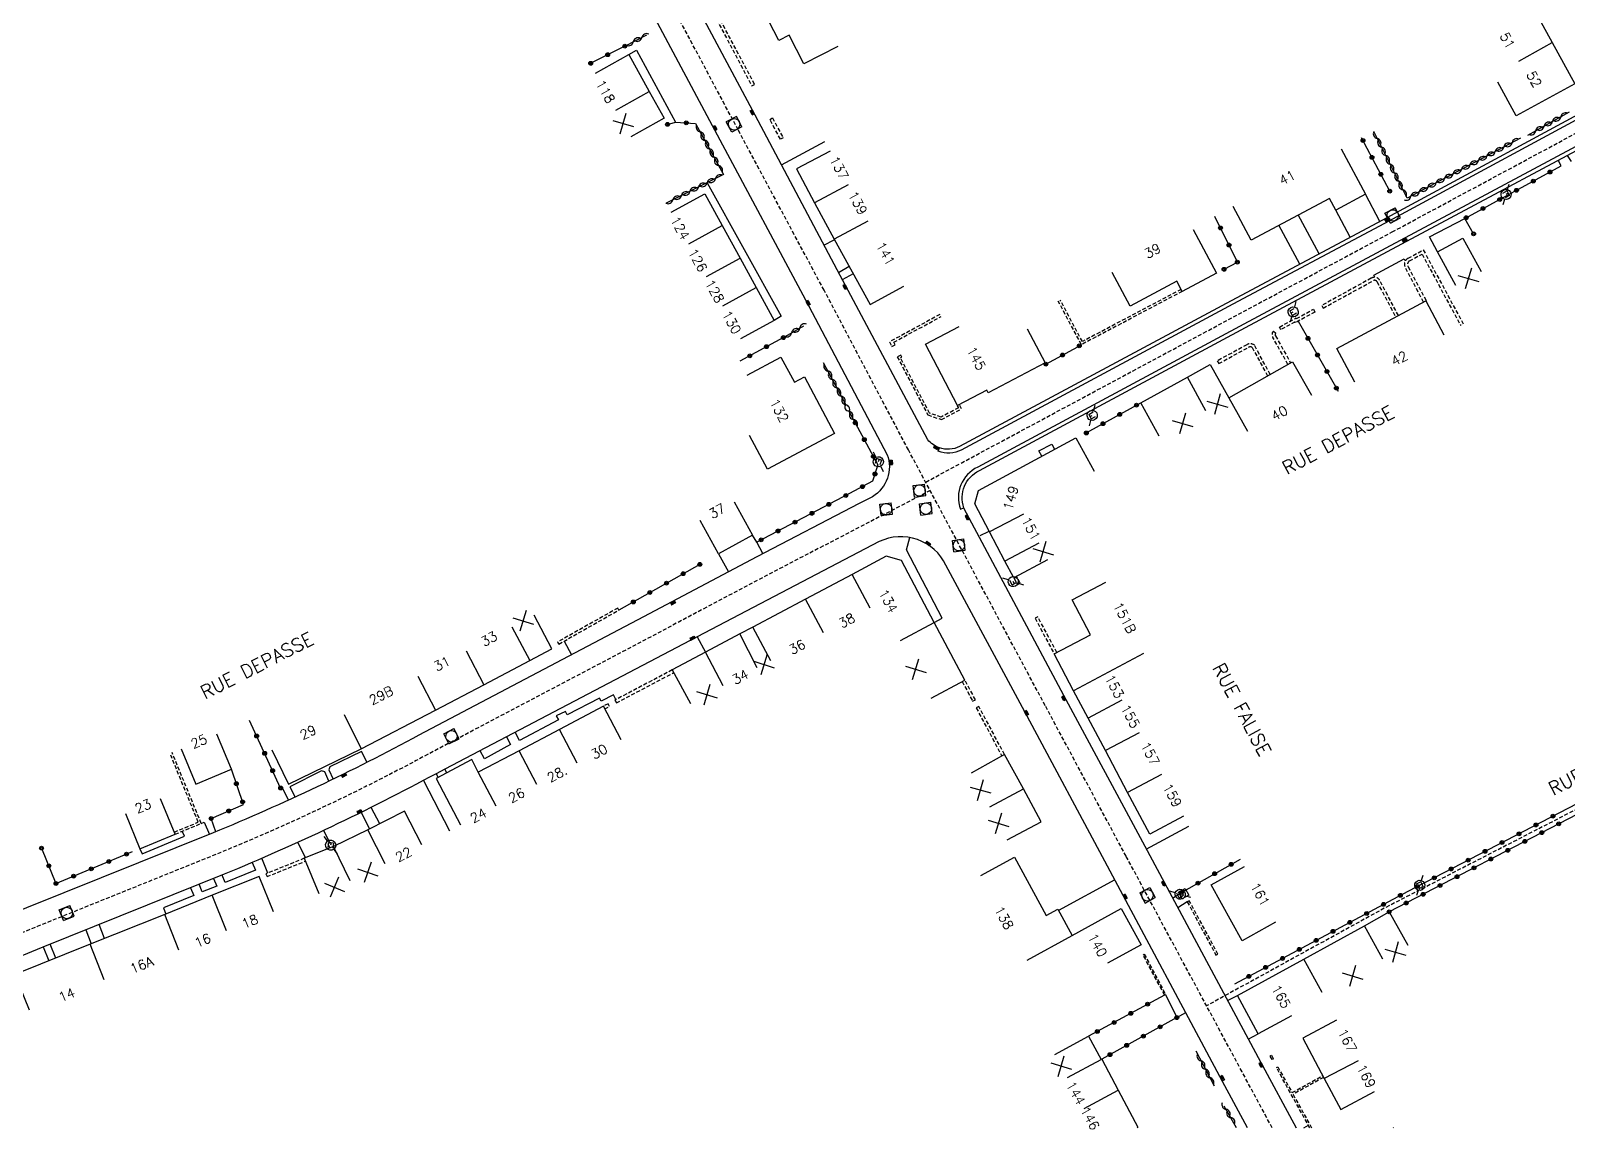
# Model space of a CAD drawing. Header units: millimetres. Extents: x 151000 to 152000, y 127000 to 128000.
# Drawn here: x 151110.2 to 151311.3, y 126999.8 to 127143.6 of the extents above; entities that cross this region are included whole.
import ezdxf
from ezdxf.enums import TextEntityAlignment as Align

# ---------------------------------------------------------------- set-up
doc = ezdxf.new("R2010")
doc.units = ezdxf.units.MM
doc.linetypes.add('DASHED', pattern=[0.75, 0.5, -0.25])
doc.layers.get('0').update_dxf_attribs({"linetype": 'CONTINUOUS'})
for name, color, linetype in [('W0001', 6, 'DASHED'), ('W0008', 7, 'CONTINUOUS'), ('W0100', 7, 'CONTINUOUS'), ('W0112', 1, 'DASHED'), ('W0310', 3, 'CONTINUOUS'), ('W0322', 7, 'CONTINUOUS'), ('W0334', 7, 'CONTINUOUS'), ('W0400', 7, 'CONTINUOUS'), ('W0420', 7, 'CONTINUOUS'), ('W0471', 7, 'CONTINUOUS'), ('W0989', 7, 'CONTINUOUS'), ('W0991', 7, 'CONTINUOUS'), ('W1102', 7, 'CONTINUOUS')]:
    doc.layers.add(name, color=color, linetype=linetype)
doc.styles.get("Standard").update_dxf_attribs({"font": 'romans.shx', "width": 0.85})

# ---------------------------------------------------------------- blocks, each defined once
blk = doc.blocks.new('t322o')
at = {"color": 0, "linetype": 'Continuous'}
for radius in [0.25, 0.15]:
    blk.add_circle((0, 0), radius, dxfattribs=at)
blk = doc.blocks.new('t310o')
at = {"color": 0, "linetype": 'Continuous'}
for centre, start, end in [((-0.5, 0.38), 216.8699, 323.1304), ((0.5, -0.37), 36.8699, 143.1303)]:
    blk.add_arc(centre, 0.625, start, end, dxfattribs=at)
blk = doc.blocks.new('t991o')
at = {"color": 0, "linetype": 'Continuous'}
for p, q in [((-1, 1), (1, -1)), ((-1, -1), (1, 1))]:
    blk.add_line(p, q, dxfattribs=at)
blk = doc.blocks.new('T420')
for p, q in [((0.75, 0.75), (-0.75, 0.75)), ((-0.75, 0.75), (-0.75, -0.75)), ((0.75, 0.75), (0.75, -0.75)), ((0.75, -0.75), (-0.75, -0.75))]:
    blk.add_line(p, q)
blk.add_ellipse((0, 0), major_axis=(-0.53, 0.53), ratio=1, start_param=3.926991, end_param=10.210176)
blk = doc.blocks.new('T400')
for p, q in [((-0.15, 0.3), (0.15, 0.3)), ((-0.15, -0.25), (-0.15, 0.3)), ((-0.15, 0.15), (0.15, 0.15)), ((-0.15, 0), (0.15, 0)), ((0.15, 0.3), (0.15, -0.25)), ((-0.15, -0.15), (0.15, -0.15)), ((-0.15, -0.25), (-0.15, -0.3)), ((-0.15, -0.3), (0.15, -0.3)), ((0.15, -0.3), (0.15, -0.25))]:
    blk.add_line(p, q)
blk = doc.blocks.new('T471')
for p, q in [((-0.333334, 0.333334), (-0.333334, -0.333334)), ((-0.333334, 0.333334), (0.333334, 0.333334)), ((-0.333334, 0), (0, 0)), ((0.500001, 0.500001), (1.000002, 1.000002)), ((-0.500001, -0.500001), (-1.000002, -1.000002)), ((-0.333334, -0.333334), (0.333334, -0.333334))]:
    blk.add_line(p, q)
blk.add_ellipse((0, 0), major_axis=(0.471405, 0.471405), ratio=1, start_param=5.4977871438, end_param=11.780972451)
blk = doc.blocks.new('t112o')
at = {"color": 0, "linetype": 'Continuous'}
for p, q in [((-0.5, 0.5), (0.5, 0.5)), ((-0.5, -0.5), (-0.5, 0.5)), ((0.5, 0.5), (0.5, -0.5)), ((0.5, -0.5), (-0.5, -0.5))]:
    blk.add_line(p, q, dxfattribs=at)

msp = doc.modelspace()

# ---------------------------------------------------------------- linework, layer by layer
at = {"layer": 'W0001'}
for points in [[(151272.72, 127000), (151268.77, 127007.34), (151253.6, 127035.55), (151243.01, 127055.26), (151225.1, 127088.74), (151214.06, 127109.65), (151202.82, 127130.63), (151190.22, 127154.29), (151178.9, 127175.56), (151166.05, 127199.45), (151149.47, 127230.52), (151119.33, 127286.69), (151101.28, 127320.38), (151082.96, 127354.34), (151072.94, 127373.12), (151053.52, 127409.41), (151036.02, 127442.01), (151009.72, 127491.02), (151000, 127509.2)], [(151227.36, 127084.53), (151268.3, 127106.5), (151288.44, 127117.29), (151326.35, 127137.66)]]:
    msp.add_lwpolyline(points, dxfattribs=at)
at = {"layer": 'W0001', "flags": 128}
for points in [[(151227.95, 127083.42), (151206.52, 127072.3), (151191.72, 127064.45), (151162.33, 127048.96, -0.025881), (151135.11, 127036.05), (151111.07, 127026.35), (151055.58, 127003.59, -0.044029), (151049.02, 127001.55, 4.571463)], [(151365.47, 127030.62, 0.011353), (151361.19, 127033.39), (151354.75, 127037.36, 0.276592), (151340.58, 127037.74, -0.422595), (151335.15, 127039.34), (151332.47, 127044.42), (151329.64, 127048.75), (151327.74, 127049.52), (151314.99, 127042.49), (151312.59, 127041.71), (151287.6, 127028.85), (151264.13, 127015.96)]]:
    msp.add_lwpolyline(points, format="xyb", dxfattribs=at)
at = {"layer": 'W0008'}
for points in [[(151319.57, 127135.76), (151287.41, 127118.4), (151267.59, 127107.81), (151232.02, 127088.73, -0.208576), (151229.01, 127088.57), (151229.17, 127089.02, -0.138851), (151227.63, 127090.08), (151216.16, 127111.56), (151205.02, 127132.57), (151192.73, 127155.63), (151181.62, 127176.31), (151168.69, 127200.48), (151152.06, 127231.61), (151122.22, 127287.21)], [(151116.9, 127285.39), (151147.04, 127229.22), (151163.63, 127198.15), (151176.47, 127174.26), (151187.79, 127152.99), (151200.4, 127129.33), (151211.63, 127108.37), (151222.32, 127088.12, -0.359102), (151220.4, 127082.62), (151218.66, 127081.71), (151205.24, 127074.74), (151190.44, 127066.88), (151161.03, 127051.39, -0.025884), (151134.07, 127038.6), (151109.65, 127028.79), (151082.27, 127017.53), (151053.75, 127005.84, -0.316868), (151050.01, 127007.84), (151038.51, 127035.26), (151030.38, 127054.66), (151020.85, 127077.44), (151012.63, 127097.16), (151000, 127127.47)], [(151320.64, 127132.84), (151289.47, 127116.18), (151269, 127105.19), (151234.17, 127086.49, 0.386529), (151231.9, 127080.99), (151232.33, 127081.14), (151245.39, 127056.64), (151256.03, 127036.85), (151271.19, 127008.64), (151275.84, 127000)], [(151269.48, 127000), (151266.23, 127006.06), (151251.17, 127034.25), (151240.64, 127053.89), (151230.01, 127073.66, 0.414771), (151221.27, 127076.74), (151196.52, 127063.79), (151164.43, 127046.93)], [(151163.27, 127046.35, -0.025884), (151135.51, 127033.18), (151111.78, 127023.64), (151080.54, 127010.75), (151055.62, 127000.62, 0.079916), (151054.83, 127000)]]:
    msp.add_lwpolyline(points, format="xyb", dxfattribs=at)
at = {"layer": 'W0100'}
for points in [[(151295.29, 127149.6), (151292.88, 127153.98), (151300.54, 127158.19), (151303.5, 127152.8), (151306.45, 127147.42), (151309.38, 127142.06), (151312.32, 127136.69), (151304.66, 127132.49), (151302.25, 127136.87)], [(151215.87, 127141.54), (151211.41, 127139.27), (151209.48, 127143.05), (151208.12, 127142.36), (151206.18, 127146.16), (151211.99, 127149.13)], [(151184.12, 127138.07), (151188.5, 127140.49), (151191.16, 127135.66), (151193.12, 127132.17), (151188.76, 127129.72)], [(151214.85, 127127.87), (151210.44, 127125.52), (151212.79, 127121.1), (151215.36, 127116.32), (151220.11, 127107.76), (151224.48, 127110.19)], [(151281.75, 127128.16), (151284.92, 127122.21), (151281.04, 127120.14), (151280.22, 127121.67), (151269.98, 127116.21), (151267.63, 127120.62)], [(151194.06, 127119.87), (151198.44, 127122.28), (151200.73, 127118.12), (151203.07, 127113.84), (151205.17, 127110), (151207.52, 127105.69), (151203.13, 127103.3)], [(151262.36, 127117.61), (151265.41, 127111.88), (151260.93, 127109.49), (151260.23, 127110.82), (151254.12, 127107.56), (151251.77, 127111.98)], [(151296.74, 127110.28), (151294.36, 127114.68), (151297.68, 127116.48), (151300.06, 127112.08)], [(151283.52, 127097.62), (151281.17, 127102.03), (151292.84, 127108.24), (151295.19, 127103.83)], [(151240.65, 127104.58), (151243, 127100.16), (151235.56, 127096.21), (151235.36, 127096.58), (151231.54, 127094.55), (151231.54, 127094.55), (151227.33, 127102.57), (151231.76, 127104.89)], [(151204.01, 127098.54), (151208.42, 127100.89), (151210.18, 127097.6), (151211.48, 127098.3), (151215.43, 127090.89), (151206.65, 127086.21), (151204.29, 127090.62)], [(151257.92, 127090.53), (151255.52, 127094.91), (151261.62, 127098.26), (151264.59, 127099.93), (151267.04, 127095.57), (151275.4, 127100.27), (151277.85, 127095.91)], [(151243.31, 127074.36), (151238.9, 127072.01), (151237.74, 127074.18), (151235.73, 127078.01), (151233.78, 127081.69), (151234.27, 127083.44), (151247.02, 127090.34), (151249.4, 127085.94)], [(151202.29, 127081.96), (151204.7, 127077.58), (151200.25, 127075.13), (151197.84, 127079.51)], [(151228.08, 127056.25), (151232.49, 127058.61), (151228.46, 127066.17), (151224.18, 127074.27), (151222.21, 127074.84), (151217.73, 127072.45), (151211.62, 127069.19), (151204.75, 127065.54), (151203.02, 127064.65), (151198.53, 127062.27), (151194.19, 127059.94), (151196.56, 127055.53)], [(151261.11, 127040.79), (151256.7, 127038.44), (151253.8, 127043.9), (151250.89, 127049.38), (151248.61, 127053.63), (151246.71, 127057.22), (151244.18, 127062.04), (151248.95, 127064.54), (151246.54, 127069.13), (151250.96, 127071.45)], [(151141.77, 127049.46), (151143.96, 127044.97), (151153.45, 127049.61), (151163.19, 127054.67), (151169.52, 127057.99), (151175.54, 127061.18), (151178.44, 127062.71), (151176.11, 127067.13)], [(151187.5, 127050.77), (151185.17, 127055.19), (151179.41, 127052.15), (151174.13, 127049.35), (151168.8, 127046.54), (151167.96, 127048.2), (151163.28, 127045.72), (151166.48, 127039.66)], [(151129.91, 127049.61), (151131.84, 127044.99), (151136.48, 127046.94), (151134.55, 127051.55)], [(151238.05, 127037.71), (151242.46, 127040.06), (151240.17, 127044.36), (151237.68, 127048.86), (151233.31, 127046.44)], [(151122.6, 127041.15), (151124.51, 127036.53), (151129.13, 127038.44), (151127.21, 127043.06)], [(151161.42, 127037.02), (151159.14, 127041.46), (151154.32, 127038.99), (151149.84, 127036.83), (151146.02, 127035.28), (151147.91, 127030.65)], [(151234.59, 127033.03), (151238.97, 127035.43), (151243.14, 127027.8), (151244.65, 127028.62), (151246.53, 127025.17), (151252.97, 127028.69), (151255.55, 127023.93), (151251.16, 127021.54)], [(151273.17, 127026.9), (151268.8, 127024.47), (151264.74, 127031.8), (151269.11, 127034.22)], [(151141.97, 127028.25), (151140.12, 127032.89), (151133.96, 127030.43), (151127.76, 127027.9), (151118, 127024.03), (151108.13, 127020.06), (151110, 127015.42)], [(151275.27, 127014.65), (151270.87, 127012.29), (151268.16, 127017.32), (151276.85, 127022.07), (151284.8, 127026.44), (151288.04, 127028.26), (151290.49, 127023.9)], [(151281.14, 127014.08), (151276.72, 127011.74), (151279.54, 127006.43), (151281.71, 127002.37), (151286.12, 127004.73)], [(151244.28, 127009.6), (151248.68, 127011.98), (151250.32, 127008.94), (151250.4, 127008.98), (151252.58, 127004.93), (151255.15, 127000.06), (151255.05, 127000)]]:
    msp.add_lwpolyline(points, dxfattribs=at)
at = {"layer": 'W0112'}
for points in [[(151204.96, 127136.6), (151197.54, 127150.58), (151197.18, 127150.4), (151197.18, 127150.4), (151197.18, 127150.4), (151204.6, 127136.41)], [(151208.34, 127129.43), (151206.96, 127132.02), (151207.31, 127132.21), (151208.69, 127129.62)], [(151273.66, 127104.83), (151275.86, 127106.03), (151275.91, 127105.94), (151278.12, 127107.15), (151278.31, 127106.79), (151275.75, 127105.4), (151275.71, 127105.49), (151273.85, 127104.48)], [(151179.32, 127063.31), (151187.21, 127067.77), (151187.06, 127068.04), (151179.17, 127063.57)], [(151261.61, 127029.58), (151265.36, 127022.59), (151265.62, 127022.73), (151261.87, 127029.72)], [(151255.97, 127022.72), (151258.77, 127017.43), (151258.62, 127017.37), (151255.82, 127022.66)], [(151272.62, 127009.51), (151272.89, 127009.03), (151272.71, 127008.93), (151272.45, 127009.41)]]:
    msp.add_lwpolyline(points, close=True, dxfattribs=at)
for points in [[(151292.54, 127108.09), (151290.16, 127112.58, -0.42676), (151290.52, 127113.84), (151292.5, 127114.92), (151297.75, 127105.2)], [(151292.84, 127108.24), (151292.9, 127108.28), (151290.51, 127112.77, -0.431054), (151290.71, 127113.49), (151292.34, 127114.38), (151297.4, 127105.01)], [(151289.25, 127106.33), (151286.78, 127110.97, 0.427629), (151285.69, 127111.22), (151279.2, 127107.65), (151279.4, 127107.3), (151285.9, 127110.88, -0.431667), (151286.44, 127110.77), (151288.89, 127106.14)], [(151274.79, 127099.92), (151272.82, 127103.45, -0.352574), (151272.89, 127104.3), (151273.18, 127104.02, 0.365692), (151273.15, 127103.66), (151275.14, 127100.12)], [(151272.46, 127098.61), (151270.4, 127102.45, 0.310075), (151269.39, 127102.51), (151265.54, 127100.4), (151265.73, 127100.05), (151269.6, 127102.16, -0.273618), (151270.1, 127102.17), (151272.11, 127098.42)]]:
    msp.add_lwpolyline(points, format="xyb", dxfattribs=at)
for points in [[(151260.79, 127109.76), (151247.87, 127102.92), (151244.97, 127108.36)], [(151260.93, 127109.49), (151247.75, 127102.52), (151244.71, 127108.22)], [(151229.23, 127106.47), (151222.62, 127102.88), (151222.94, 127102.27), (151223.38, 127102.5), (151223.19, 127102.85), (151229.37, 127106.2)], [(151231.54, 127094.55), (151231.5, 127094.53), (151231.65, 127094.25), (151229.4, 127093.05), (151227.86, 127093.56), (151224.06, 127100.8), (151224.23, 127100.89), (151224.1, 127101.16), (151223.65, 127100.93), (151227.65, 127093.32), (151229.42, 127092.72), (151232.06, 127094.12), (151231.77, 127094.67)], [(151238.9, 127072.01), (151239.36, 127071.12), (151239.72, 127071.3), (151239.26, 127072.19)], [(151244.54, 127062.22), (151242.03, 127066.9), (151241.68, 127066.71), (151244.18, 127062.04)], [(151194.19, 127059.94), (151186.68, 127055.98), (151186.87, 127055.62), (151194.38, 127059.59)], [(151232.14, 127058.42), (151233.51, 127055.85), (151233.87, 127056.04), (151232.49, 127058.61)], [(151185.36, 127054.84), (151185.96, 127055.15), (151185.78, 127055.5), (151185.17, 127055.19)], [(151237.68, 127048.86), (151234.33, 127055.15), (151233.98, 127054.96), (151237.33, 127048.67)], [(151129.01, 127038.71), (151132.13, 127040.01), (151128.45, 127048.99)], [(151129.13, 127038.44), (151132.52, 127039.85), (151128.72, 127049.11)], [(151146.02, 127035.28), (151140.99, 127033.25), (151141.14, 127032.88), (151146.18, 127034.91)], [(151277.65, 127000), (151273.28, 127007.88), (151273.45, 127007.98), (151275.32, 127004.61), (151279.33, 127006.83)], [(151279.45, 127006.59), (151275.45, 127004.37), (151277.88, 127000)]]:
    msp.add_lwpolyline(points, dxfattribs=at)
at = {"layer": 'W0310'}
for points in [[(151187.97, 127141.61), (151190.88, 127143.07)], [(151311.58, 127132.94), (151306.13, 127129.91)], [(151197.25, 127131.47), (151200.88, 127124.78), (151193.41, 127121.06)], [(151305.24, 127129.56), (151290.37, 127121.68), (151286.01, 127130.44)], [(151208.73, 127103.45), (151211.4, 127104.99)], [(151213.96, 127100.17), (151216.95, 127094.54)], [(151217.3, 127093.8), (151218.14, 127092.29)], [(151265.15, 127005.45), (151262.75, 127010.01)], [(151268.07, 127000), (151266.45, 127002.83)], [(151288.54, 127000), (151288.62, 127000.05)]]:
    msp.add_lwpolyline(points, dxfattribs=at)
at = {"layer": 'W0322'}
for points in [[(151187.97, 127141.61), (151183.43, 127139.32)], [(151193.56, 127131.36), (151194.62, 127131.66), (151197.25, 127131.47)], [(151288.11, 127122.62), (151284.43, 127129.59)], [(151299.09, 127117.04), (151297.95, 127119.05), (151310.57, 127125.92)], [(151266.42, 127112.39), (151268.16, 127113.32), (151265.2, 127119.32)], [(151276.11, 127105.6), (151281.34, 127096.45)], [(151208.73, 127103.45), (151203.03, 127100.35)], [(151242.99, 127100.15), (151243.09, 127099.96), (151247.75, 127102.52)], [(151248.39, 127090.96), (151255.52, 127094.91)], [(151218.14, 127092.29), (151221.1, 127086.81), (151220.41, 127084.64), (151217.41, 127083.04), (151205.27, 127076.67), (151204.7, 127077.58)], [(151197.79, 127073.76), (151187.21, 127067.77)], [(151142.92, 127044.48), (151138.83, 127053.34)], [(151327.45, 127050.03), (151315.47, 127043.44), (151312.58, 127042.41), (151290.46, 127030.93), (151267.78, 127018.81)], [(151333.27, 127039.59), (151328.22, 127049.11), (151328.03, 127049), (151314.5, 127041.54), (151312.59, 127041.02), (151288.04, 127028.26)], [(151133.83, 127040.49), (151138.07, 127042.31), (151136.48, 127046.94)], [(151111.62, 127036.6), (151113.51, 127031.97), (151123.53, 127036.15)], [(151260.83, 127030.8), (151268.58, 127035.18)], [(151258.62, 127017.37), (151248.68, 127011.98)], [(151260.24, 127014.42), (151250.4, 127008.98)]]:
    msp.add_lwpolyline(points, dxfattribs=at)
at = {"layer": 'W0334'}
for points in [[(151399.21, 127220.36), (151375.32, 127219.76), (151348.32, 127219.15), (151330.47, 127218.74), (151303.75, 127218.06, 0.512377), (151291.53, 127196.16), (151298.5, 127183.31), (151312.86, 127157.08), (151321.06, 127142.11, -0.394026), (151319.32, 127136.19), (151287.17, 127118.84), (151267.36, 127108.25), (151231.79, 127089.18, -0.208036), (151229.17, 127089.02, -0.208036)], [(151232.33, 127081.14), (151232.37, 127081.16, -0.387437), (151234.4, 127086.04), (151269.24, 127104.75), (151289.71, 127115.74), (151320.88, 127132.41, -0.407552)]]:
    msp.add_lwpolyline(points, format="xyb", dxfattribs=at)
for points in [[(151188.5, 127140.49), (151189.5, 127141.06), (151194.62, 127131.66)], [(151208.47, 127126.07), (151214.18, 127129.13)], [(151310.57, 127125.92), (151310.14, 127126.66)], [(151311.33, 127127.3), (151311.84, 127126.49)], [(151198.77, 127123.73), (151208.44, 127106.25), (151207.52, 127105.69)], [(151286.82, 127118.65), (151284.92, 127122.21)], [(151282.95, 127116.59), (151281.04, 127120.14)], [(151276.36, 127113.06), (151273.61, 127118.15)], [(151278.88, 127114.41), (151276.14, 127119.5)], [(151294.36, 127114.68), (151293.3, 127116.64), (151297.95, 127119.05)], [(151214.04, 127115.56), (151215.4, 127116.25)], [(151286.16, 127111.34), (151286.03, 127111.6), (151290, 127113.76), (151290.15, 127113.48)], [(151215.95, 127111.96), (151217.33, 127112.78)], [(151217.87, 127111.79), (151216.45, 127111.01)], [(151242.57, 127087.93), (151242.19, 127088.62), (151243.88, 127089.48), (151244.23, 127088.83)], [(151235.52, 127078.04), (151234.44, 127077.48)], [(151206.05, 127075.16), (151205.27, 127076.67)], [(151228.47, 127066.15), (151229.54, 127066.73), (151224.84, 127075.67), (151225.3, 127077.28)], [(151200.25, 127075.13), (151201.55, 127072.78)], [(151180.04, 127063.72), (151181.01, 127061.91)], [(151197.46, 127064.27), (151198.56, 127062.28)], [(151186.82, 127056.05), (151186.49, 127056.69), (151184.89, 127055.86), (151184.68, 127056.24), (151180.43, 127054.04), (151180.2, 127054.51), (151179, 127053.91), (151179.28, 127053.39), (151174.19, 127050.69), (151173.64, 127051.77)], [(151154.25, 127047.84), (151153.52, 127049.28), (151149.36, 127047.27), (151149.23, 127046.87), (151149.79, 127045.64)], [(151172.48, 127051.16), (151173.02, 127050.16), (151169.59, 127048.29), (151169.05, 127049.36)], [(151149.25, 127045.38), (151148.69, 127046.58), (151148.26, 127046.74), (151144.14, 127044.64), (151144.82, 127043.29)], [(151164.68, 127046.46), (151164.43, 127046.93), (151163.27, 127046.35), (151163.53, 127045.85)], [(151143.94, 127042.88), (151143.12, 127044.58), (151142.92, 127044.48)], [(151153.45, 127041.29), (151154.57, 127039.12)], [(151155.92, 127039.81), (151154.79, 127041.95)], [(151132.52, 127039.85), (151132.92, 127040.03), (151133.6, 127038.41)], [(151134.45, 127038.75), (151133.83, 127040.49)], [(151256.24, 127036.46), (151261.8, 127039.5)], [(151124.51, 127036.53), (151124.8, 127035.86), (151130.34, 127038.18), (151130.03, 127038.82)], [(151146.18, 127035.34), (151145.18, 127037.37)], [(151148.55, 127038.93), (151149.38, 127037.31), (151149.1, 127037.16), (151149.37, 127036.64)], [(151141.23, 127033.35), (151140.46, 127035.28)], [(151139.21, 127034.74), (151139.65, 127033.71), (151135.68, 127032.1), (151135.28, 127033.09)], [(151131.11, 127031.42), (151131.54, 127030.42), (151127.57, 127028.81), (151127.88, 127027.95)], [(151134.15, 127032.63), (151134.55, 127031.63), (151132.66, 127030.88), (151132.26, 127031.88)], [(151252.11, 127032.48), (151244.74, 127028.45)], [(151259.68, 127030.06), (151260.83, 127030.8)], [(151261.61, 127029.58), (151260.35, 127028.81)], [(151117.42, 127025.91), (151118.13, 127024.08)], [(151119.87, 127024.77), (151119.18, 127026.62)], [(151111.84, 127023.67), (151112.57, 127021.84)], [(151113.51, 127022.22), (151112.77, 127024.04)], [(151258.77, 127017.43), (151260.24, 127014.42), (151261.41, 127015.08)], [(151266.88, 127016.67), (151268.16, 127017.32)], [(151269.59, 127011.62), (151270.87, 127012.29)], [(151276.86, 127000), (151277.46, 127000.34)]]:
    msp.add_lwpolyline(points, dxfattribs=at)
at = {"layer": 'W0334', "flags": 128}
msp.add_lwpolyline([(151161.64, 127045.48), (151165.03, 127038.87)], dxfattribs=at)
at = {"layer": 'W1102'}
for p, q in [((151305, 127139.65), (151309.38, 127142.06)), ((151186.78, 127133.24), (151191.16, 127135.66)), ((151217.2, 127123.45), (151212.79, 127121.1)), ((151196.36, 127115.71), (151200.73, 127118.12)), ((151219.77, 127118.69), (151215.36, 127116.32)), ((151198.68, 127111.44), (151203.07, 127113.84)), ((151200.79, 127107.6), (151205.17, 127110)), ((151264.03, 127093.88), (151261.62, 127098.26)), ((151240.15, 127080.34), (151235.73, 127078.01)), ((151242.16, 127076.53), (151237.74, 127074.18)), ((151220.09, 127068.04), (151217.73, 127072.45)), ((151213.97, 127064.78), (151211.62, 127069.19)), ((151173.19, 127065.6), (151175.54, 127061.18)), ((151207.09, 127061.12), (151204.75, 127065.54)), ((151224.05, 127063.81), (151228.46, 127066.17)), ((151205.31, 127060.2), (151203.02, 127064.65)), ((151167.2, 127062.42), (151169.52, 127057.99)), ((151200.87, 127057.85), (151198.53, 127062.27)), ((151255.88, 127062.09), (151246.71, 127057.22)), ((151160.88, 127059.11), (151163.19, 127054.67)), ((151253.02, 127055.99), (151248.61, 127053.63)), ((151151.25, 127054.1), (151153.45, 127049.61)), ((151181.74, 127047.73), (151179.41, 127052.15)), ((151255.31, 127051.72), (151250.89, 127049.38)), ((151176.48, 127044.93), (151174.13, 127049.35)), ((151171.13, 127042.11), (151168.8, 127046.54)), ((151258.22, 127046.24), (151253.8, 127043.9)), ((151235.76, 127042.01), (151240.17, 127044.36)), ((151156.61, 127034.54), (151154.32, 127038.99)), ((151152.01, 127032.33), (151149.84, 127036.83)), ((151135.82, 127025.79), (151133.96, 127030.43)), ((151129.61, 127023.25), (151127.76, 127027.9)), ((151240.64, 127021.95), (151246.53, 127025.17)), ((151287.21, 127022.06), (151284.8, 127026.44)), ((151119.84, 127019.38), (151118, 127024.03)), ((151279.25, 127017.69), (151276.85, 127022.07)), ((151245.92, 127006.56), (151250.32, 127008.94)), ((151283.96, 127008.77), (151279.54, 127006.43)), ((151248.11, 127002.51), (151252.58, 127004.93))]:
    msp.add_line(p, q, dxfattribs=at)
at = {"layer": 'W1102', "flags": 128}
msp.add_lwpolyline([(151267.04, 127095.57), (151269.49, 127091.21)], dxfattribs=at)

# ---------------------------------------------------------------- block references
at = {"layer": 'W0112', "rotation": 118.996442698241}
msp.add_blockref('t112o', (151261.15, 127030.66), dxfattribs=at)
at = {"layer": 'W0310'}
for p, rotation in [((151189.09, 127142.17), 26.6794374775455), ((151190.21, 127142.73), 26.6794374775455), ((151308.31, 127131.12), 209.024824868698), ((151309.4, 127131.73), 209.024824868698), ((151310.49, 127132.33), 209.024824868698), ((151197.85, 127130.37), 298.470424167328), ((151198.44, 127129.27), 298.470424167328), ((151286.47, 127129.51), 116.460690658826), ((151307.21, 127130.52), 209.024824868698), ((151199.04, 127128.17), 298.470424167328), ((151199.64, 127127.08), 298.470424167328), ((151287.03, 127128.4), 116.460690658826), ((151287.59, 127127.28), 116.460690658826), ((151300.82, 127127.22), 207.91603940624), ((151301.92, 127127.8), 207.91603940624), ((151303.03, 127128.39), 207.91603940624), ((151304.13, 127128.97), 207.91603940624), ((151200.23, 127125.98), 298.470424167328), ((151288.14, 127126.16), 116.460690658826), ((151288.7, 127125.04), 116.460690658826), ((151297.5, 127125.46), 207.91603940624), ((151298.61, 127126.05), 207.91603940624), ((151299.71, 127126.63), 207.91603940624), ((151197.62, 127123.16), 206.438106413134), ((151198.74, 127123.72), 206.438106413134), ((151199.86, 127124.27), 206.438106413134), ((151289.26, 127123.92), 116.460690658826), ((151289.81, 127122.8), 116.460690658826), ((151293.09, 127123.12), 207.91603940624), ((151294.19, 127123.7), 207.91603940624), ((151295.29, 127124.29), 207.91603940624), ((151296.4, 127124.88), 207.91603940624), ((151194.26, 127121.49), 206.438106413134), ((151195.38, 127122.05), 206.438106413134), ((151196.5, 127122.6), 206.438106413134), ((151290.88, 127121.95), 207.91603940624), ((151291.98, 127122.53), 207.91603940624), ((151209.81, 127104.08), 29.9258972640977), ((151210.89, 127104.7), 29.9258972640977), ((151214.55, 127099.07), 297.954466174842), ((151215.13, 127097.96), 297.954466174842), ((151215.72, 127096.86), 297.954466174842), ((151216.3, 127095.76), 297.954466174842), ((151216.89, 127094.65), 297.954466174842), ((151217.3, 127093.8), 299.12475314033), ((151217.91, 127092.71), 299.12475314033), ((151263.4, 127008.77), 117.714626660199), ((151263.98, 127007.66), 117.714626660199), ((151264.56, 127006.56), 117.714626660199), ((151266.69, 127002.41), 119.760586625167), ((151267.31, 127001.32), 119.760586625167)]:
    msp.add_blockref('t310o', p, dxfattribs=dict(at, rotation=rotation))
at = {"layer": 'W0322'}
for p, rotation in [((151187.97, 127141.61), 206.678690558101), ((151185.74, 127140.48), 206.678690558101), ((151183.51, 127139.36), 206.678690558101), ((151196.02, 127131.56), 355.922107875565), ((151193.56, 127131.36), 15.6119538855131), ((151284.61, 127129.25), 117.833318354125), ((151285.78, 127127.04), 117.833318354125), ((151286.94, 127124.83), 117.833318354125), ((151306.9, 127123.92), 28.5642410291533), ((151309.09, 127125.12), 28.5642410291533), ((151288.11, 127122.62), 117.833318354125), ((151302.51, 127121.53), 28.5642410291533), ((151304.7, 127122.73), 28.5642410291533), ((151300.31, 127120.34), 28.5642410291533), ((151265.95, 127117.8), 116.232312298792), ((151298.12, 127119.14), 28.5642410291533), ((151267.06, 127115.56), 116.232312298792), ((151299.09, 127117.04), 119.569332568575), ((151268.16, 127113.32), 116.232312298792), ((151266.42, 127112.39), 27.9933220691871), ((151208.73, 127103.45), 208.5840109345321), ((151277.41, 127103.34), 299.761626695832), ((151206.53, 127102.26), 208.5840109345321), ((151247.47, 127102.37), 28.7589194135183), ((151204.34, 127101.06), 208.5840109345321), ((151243.09, 127099.96), 28.7589194135183), ((151245.28, 127101.16), 28.7589194135183), ((151278.65, 127101.17), 299.761626695832), ((151279.89, 127099), 299.761626695832), ((151281.13, 127096.83), 299.761626695832), ((151252.76, 127093.39), 29.0022538941111), ((151254.95, 127094.6), 29.0022538941111), ((151218.14, 127092.29), 298.373158517328), ((151250.57, 127092.17), 29.0022538941111), ((151219.33, 127090.09), 298.373158517328), ((151248.39, 127090.96), 29.0022538941111), ((151220.52, 127087.89), 298.373158517328), ((151220.72, 127085.59), 252.355337170996), ((151219.09, 127083.94), 207.963715933219), ((151214.69, 127081.62), 207.6933587377019), ((151216.9, 127082.78), 207.6933587377019), ((151210.26, 127079.29), 207.6933587377019), ((151212.47, 127080.45), 207.6933587377019), ((151208.04, 127078.13), 207.6933587377019), ((151205.83, 127076.97), 207.6933587377019), ((151197.79, 127073.76), 209.4971427239829), ((151193.44, 127071.3), 209.4971427239829), ((151195.62, 127072.53), 209.4971427239829), ((151191.26, 127070.07), 209.4971427239829), ((151189.09, 127068.84), 209.4971427239829), ((151139.78, 127051.29), 114.8170485289279), ((151140.83, 127049.02), 114.8170485289279), ((151137.13, 127045.04), 108.9065813428848), ((151141.87, 127046.75), 114.8170485289279), ((151142.92, 127044.48), 114.8170485289279), ((151136.13, 127041.48), 23.23390447187017), ((151137.94, 127042.68), 108.9065813428848), ((151133.83, 127040.49), 23.23390447187017), ((151307.25, 127039.64), 207.419433672644), ((151309.47, 127040.79), 207.419433672644), ((151310.23, 127039.79), 27.4628990989564), ((151302.81, 127037.34), 207.419433672644), ((151305.03, 127038.49), 207.419433672644), ((151305.79, 127037.49), 27.4628990989564), ((151308.01, 127038.64), 27.4628990989564), ((151111.62, 127036.6), 112.2449685455639), ((151120.44, 127034.86), 22.62848613136146), ((151122.74, 127035.82), 22.62848613136146), ((151298.38, 127035.04), 207.419433672644), ((151300.59, 127036.19), 207.419433672644), ((151301.35, 127035.18), 27.4628990989564), ((151303.57, 127036.33), 27.4628990989564), ((151112.57, 127034.29), 112.2449685455639), ((151115.82, 127032.93), 22.62848613136146), ((151118.13, 127033.9), 22.62848613136146), ((151265.18, 127033.26), 29.4573700528385), ((151267.36, 127034.49), 29.4573700528385), ((151296.16, 127033.88), 207.419433672644), ((151296.92, 127032.87), 27.4628990989564), ((151299.14, 127034.03), 27.4628990989564), ((151113.51, 127031.97), 112.2449685455639), ((151260.83, 127030.8), 29.4573700528385), ((151263, 127032.03), 29.4573700528385), ((151291.72, 127031.58), 207.419433672644), ((151293.94, 127032.73), 207.419433672644), ((151294.7, 127031.72), 27.4628990989564), ((151287.3, 127029.24), 208.112745735248), ((151289.5, 127030.42), 208.112745735248), ((151290.26, 127029.42), 27.4628990989564), ((151292.48, 127030.57), 27.4628990989564), ((151282.89, 127026.89), 208.112745735248), ((151285.09, 127028.06), 208.112745735248), ((151288.04, 127028.26), 27.4628990989564), ((151280.68, 127025.71), 208.112745735248), ((151276.27, 127023.35), 208.112745735248), ((151278.48, 127024.53), 208.112745735248), ((151271.86, 127021), 208.112745735248), ((151274.07, 127022.17), 208.112745735248), ((151269.66, 127019.82), 208.112745735248), ((151254.22, 127014.98), 208.489147871756), ((151256.42, 127016.18), 208.489147871756), ((151252.03, 127013.79), 208.489147871756), ((151258.05, 127013.21), 208.938160990117), ((151260.24, 127014.42), 208.938160990117), ((151249.83, 127012.6), 208.489147871756), ((151253.68, 127010.79), 208.938160990117), ((151255.86, 127012), 208.938160990117), ((151251.49, 127009.58), 208.938160990117)]:
    msp.add_blockref('t322o', p, dxfattribs=dict(at, rotation=rotation))
at = {"layer": 'W0400'}
for p, rotation in [((151204.65, 127132.94), 28.05044602208502), ((151199.76, 127130.9), 28.05044602208502), ((151287.77, 127118.91), 298.351008371208), ((151290.06, 127116.21), 298.351008371208), ((151216.8, 127110.08), 208.096675278202), ((151211.98, 127107.99), 208.096675278202), ((151228.73, 127089.04), 241.65723681294), ((151222.84, 127087.11), 4.928218899179173), ((151232.82, 127079.89), 208.06196088195), ((151227.67, 127076.5), 234.9915604958991), ((151194.29, 127068.73), 297.9715340793718), ((151196.83, 127064.1), 297.9715340793718), ((151245.45, 127056.22), 208.267496001367), ((151240.56, 127054.31), 208.267496001367), ((151151.2, 127046.15), 296.8315429218268), ((151153.22, 127041.4), 296.8315429218268), ((151258.51, 127031.97), 208.118227993927), ((151253.48, 127030.24), 208.118227993927), ((151271.25, 127008.23), 208.286052080467), ((151266.19, 127006.49), 208.286052080467)]:
    msp.add_blockref('T400', p, dxfattribs=dict(at, rotation=rotation))
at = {"layer": 'W0420'}
for p, rotation in [((151202.28, 127131.37), 298.050446022085), ((151288.5, 127119.44), 208.351008371208), ((151226.56, 127083.42), 187.552976633077), ((151222.18, 127080.98), 187.552976633077), ((151227.39, 127081.05), 187.552976633077), ((151231.71, 127076.26), 187.552976633077), ((151165.28, 127051.25), 206.5744620787009), ((151256.39, 127030.43), 118.248893386177), ((151114.92, 127028.12), 201.9702456973328)]:
    msp.add_blockref('T420', p, dxfattribs=dict(at, rotation=rotation))
at = {"layer": 'W0471'}
for p, rotation in [((151303.34, 127122.19), 208.351008371208), ((151275.47, 127106.81), 28.429694293046), ((151249.16, 127093.26), 28.429694293046), ((151221.16, 127087.19), 252.355337170996), ((151238.82, 127071.51), 117.437182831222), ((151149.47, 127036.99), 262.0051987264919), ((151260.68, 127030.57), 118.996442698241), ((151292.04, 127031.74), 207.419433672644)]:
    msp.add_blockref('T471', p, dxfattribs=dict(at, rotation=rotation))
at = {"layer": 'W0991'}
for p, rotation in [((151187.77, 127131.48), 29.36721430220397), ((151298.4, 127111.18), 298.4331499838348), ((151265.54, 127094.73), 299.3241406891109), ((151260.99, 127092.21), 298.7338380301301), ((151242.74, 127075.44), 28.0340225183083), ((151174.65, 127066.36), 297.8407023579372), ((151206.2, 127060.66), 297.2991601425534), ((151226.06, 127060.03), 28.10899123640677), ((151198.71, 127056.69), 298.2473153435121), ((151234.53, 127044.22), 28.92093318867074), ((151236.9, 127039.86), 28.06742302268896), ((151154.31, 127033.43), 295.7277107495946), ((151149.96, 127031.49), 292.2697822325486), ((151288.85, 127022.98), 299.2990265547058), ((151283.23, 127019.87), 298.7967191821725), ((151245.1, 127008.08), 28.33835650563571)]:
    msp.add_blockref('t991o', p, dxfattribs=dict(at, rotation=rotation))

# ---------------------------------------------------------------- texts
at = {"layer": 'W0989'}
for s, rotation, p in [('RUE DEPASSE', 28.219, (151281.36, 127090.05)), ('RUE DEPASSE', 26.9679, (151139.83, 127060.53)), ('RUE FALISE', 298.1693, (151268.75, 127054.76)), ('RUELLE', 27.4194, (151312.92, 127046.21))]:
    msp.add_text(s, height=1.75, rotation=rotation, dxfattribs=at).set_placement(p, align=Align.MIDDLE)
at = {"layer": 'W0991'}
for s, rotation, p in [('51', 298.6672, (151303.53, 127142.33)), ('52', 298.7567, (151307.02, 127137.27)), ('118', 298.8467, (151185.45, 127135.66)), ('137', 297.996, (151216.03, 127125.66)), ('41', 28.1019, (151274.69, 127124.39)), ('139', 297.996, (151218.48, 127121.07)), ('124', 298.862, (151195.21, 127117.79)), ('141', 299.0168, (151222.12, 127114.44)), ('39', 28.0241, (151257.06, 127114.8)), ('126', 298.862, (151197.52, 127113.58)), ('128', 298.862, (151199.74, 127109.52)), ('130', 298.862, (151201.96, 127105.45)), ('145', 297.9918, (151233.98, 127100.72)), ('42', 28.0481, (151289.36, 127100.72)), ('132', 298.0504, (151208.19, 127093.9)), ('40', 29.3241, (151273.67, 127093.56)), ('149', 74.1898, (151238.5, 127082.46)), ('37', 28.8101, (151200.06, 127080.74)), ('151', 297.9682, (151241.15, 127078.44)), ('134', 298.109, (151222.47, 127068.97)), ('151B', 297.7029, (151253.42, 127066.77)), ('38', 28.0855, (151217.03, 127066.41)), ('33', 27.9093, (151170.2, 127064.01)), ('36', 27.9891, (151210.53, 127062.95)), ('31', 27.6617, (151164.04, 127060.76)), ('34', 27.8972, (151203.09, 127059.03)), ('29B', 27.4511, (151156.07, 127056.61)), ('153', 297.9682, (151252.08, 127057.78)), ('155', 297.9682, (151254.16, 127053.86)), ('25', 22.7172, (151132.23, 127050.58)), ('29', 26.0932, (151146.51, 127051.78)), ('30', 27.8241, (151184.62, 127049.25)), ('157', 297.9682, (151256.76, 127048.98)), ('28.', 27.928, (151179.11, 127046.33)), ('26', 27.8296, (151173.8, 127043.52)), ('159', 297.9682, (151259.66, 127043.52)), ('23', 22.4878, (151124.91, 127042.1)), ('24', 27.8295, (151168.81, 127040.89)), ('22', 27.204, (151159.01, 127035.78)), ('161', 298.9964, (151271.14, 127030.56)), ('18', 21.7483, (151138.89, 127027.02)), ('138', 298.6546, (151237.61, 127027.49)), ('16', 22.2127, (151132.71, 127024.52)), ('140', 298.6889, (151249.86, 127023.91)), ('16A', 21.6392, (151124.72, 127021.32)), ('14', 21.9277, (151114.92, 127017.4)), ('165', 298.6721, (151273.89, 127017.18)), ('167', 298.144, (151282.55, 127011.42)), ('169', 298.144, (151285.04, 127006.75)), ('144', 298.6889, (151247.02, 127004.54)), ('146', 298.6889, (151248.87, 127001.24))]:
    msp.add_text(s, height=1.25, rotation=rotation, dxfattribs=at).set_placement(p, align=Align.MIDDLE)

doc.saveas('drawing.dxf')
